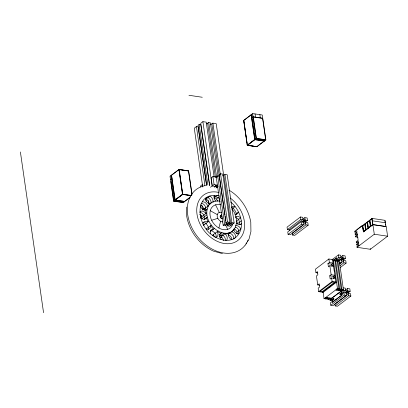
<?xml version="1.0" encoding="UTF-8"?>
<svg xmlns="http://www.w3.org/2000/svg" width="408" height="408" viewBox="0 0 408 408"><rect width="100%" height="100%" fill="white"/><g stroke="black" fill="none" stroke-linecap="round" stroke-linejoin="round"><path stroke-width="0.61" d="M186.594 207.024L186.742 216.413C189.327 231.438 199.558 244.79 213.44 251.109L222.457 253.628M204.49 210.543L205.729 207.83A4.355 3.203 52.8 0 0 201.073 203.24M218.882 228.031L220.58 221.279M236.63 233.58L237.017 232.05L240.847 229.143A4.355 3.203 52.8 0 0 235.569 225.711M203.791 208.524L202.852 210.013L208.605 205.652M204.434 208.294L203.811 209.284A4.355 3.203 52.8 0 0 200.292 204.898M209.539 204.163C201.72 215.087 211.818 231.03 223.951 233.152C237.935 235.207 239.572 216.903 231.877 209.11M232.774 230.719L233.396 229.73M237.635 234.192L238.287 233.152L238.93 230.596A4.355 3.203 52.8 0 0 235.273 227.129M245.111 245.33L249.013 239.119L250.93 231.494L250.777 222.1C248.426 209.075 240.536 196.865 229.021 190.184M305.495 221.921L307.479 220.417L307.127 217.959L304.863 217.622L305.128 219.468L304.23 220.463L303.001 219.152L302.736 217.306L300.472 216.969L287.054 227.144L287.405 229.607L300.824 219.428L302.522 219.683L303.756 220.998L302.853 221.998L301.16 221.743L287.742 231.917L288.094 234.381L290.358 234.712L303.776 224.538L303.511 222.697L304.409 221.697L305.638 223.008L305.903 224.854L292.485 235.028L292.22 233.187L305.638 223.008M307.479 220.417L305.786 220.167L304.883 221.161L306.117 222.477L307.816 222.732L308.168 225.191L294.749 235.365L292.485 235.028M336.784 258.866L338.773 257.356L340.471 257.606L341.7 258.922L340.802 259.921L339.104 259.672L337.615 260.799M343.439 259.85L345.428 258.341L345.071 255.882L342.812 255.546L343.077 257.392L342.179 258.392L340.945 257.076L340.68 255.235L338.416 254.898L331.959 259.794M339.874 265.797L343.852 262.783L343.587 260.936L342.353 259.621L341.455 260.62L341.72 262.466L339.736 263.971M345.428 258.341L343.73 258.091L342.832 259.09L344.061 260.406L345.76 260.656L346.117 263.114L340.15 267.638M341.532 291.812L343.521 290.307L345.219 290.557L346.448 291.873L345.55 292.873L343.852 292.623L341.863 294.127M348.187 292.801L350.176 291.292L349.819 288.833L347.56 288.497L347.825 290.343L346.928 291.343L345.693 290.027L345.428 288.181L343.164 287.844M348.335 293.887L334.917 304.062L335.182 305.908L348.6 295.729L348.335 293.887L347.101 292.572L346.203 293.571L346.469 295.412L333.05 305.592L330.791 305.255L330.434 302.797L332.423 301.288M350.176 291.292L348.478 291.042L347.58 292.041L348.809 293.357L350.508 293.607L350.865 296.065L337.447 306.24L335.182 305.908M333.632 260.998L334.79 259.865L338.961 288.798L337.411 290.302L339.701 288.905L335.529 259.973L334.616 260.534M336.238 260.947L337.008 260.192L341.18 289.124L339.629 290.634L341.919 289.236L337.748 260.304L336.835 260.865M336.977 261.059L337.748 260.304M325.36 297.712L325.543 298.972L327.089 297.463L326.349 297.356L324.064 298.753L323.065 291.832M327.578 298.044L327.762 299.299L329.307 297.794L328.567 297.682L326.283 299.079L327.828 297.575L325.543 298.972M328.318 298.151L328.501 299.411L330.046 297.901L327.762 299.299M339.701 288.905L338.15 290.414L338.89 290.522L341.18 289.124M341.919 289.236L340.369 290.741L341.108 290.853L343.398 289.456L337.482 288.578L324.064 298.753M219.076 195.799C192.632 191.143 196.809 226.261 213.144 235.732M228.164 234.274L229.5 233.228A4.355 3.203 52.8 0 1 233.784 238.792L233.82 238.838C247.126 230.316 241.215 210.273 230.612 201.975M206.54 185.431L198.094 126.812L196.432 126.567L194.274 128.199L202.72 186.818M209.508 185.278L200.792 124.766L199.124 124.522L198.048 125.338L206.678 185.217M214.129 176.99L206.229 122.15L202.898 121.661L200.746 123.293L209.738 185.696M206.213 123.859L208.723 122.522L210.39 122.767L218.107 176.348M210.161 124.297L211.803 123.956L212.884 123.139L216.209 123.634L223.752 175.95M191.954 193.897L188.634 170.855L179.02 169.427L170.014 176.261L173.599 201.175L183.212 202.597L189.7 197.681M252.659 113.587L243.653 120.416L247.243 145.33L256.856 146.758L265.863 139.924L262.273 115.01L252.659 113.587L256.25 138.501L247.243 145.33M251.277 114.77L243.77 120.508L247.314 145.1L254.694 139.5L251.149 114.908M170.473 179.474L171.911 178.383M251.685 117.892L253.123 116.8L262.737 118.228M173.599 201.175L182.611 194.341L191.02 195.59M217.005 177.154L212.93 176.547L211.109 177.929L212.267 185.966L214.088 184.584L217.581 185.105M224.171 209.365L219.387 176.179L217.688 175.924L216.225 177.036L223.171 225.257L225.435 225.593L226.537 224.757L228.291 224.395L228.664 225.073L227.567 225.91L227.297 224.028M222.661 175.496L223.829 175.251L224.93 174.42L227.195 174.751L234.141 222.972L231.877 222.635L230.78 223.472L229.026 223.839L228.648 223.156L229.75 222.319L222.799 174.104L220.539 173.767L219.071 174.879L226.022 223.1L227.715 223.349L228.092 224.033L226.338 224.395L224.64 224.145L223.171 225.257M190.505 196.936L184.6 201.414L175.282 200.032L182.662 194.438L191.357 195.728M264.308 140.928L256.8 146.661L247.483 145.279L254.867 139.684L264.185 141.066M210.441 187.262L212.165 185.951L215.49 186.446L215.312 185.186M214.761 186.339L215.674 185.645L217.337 185.895L216.429 186.584L216.25 185.349M214.414 187.262L215.49 186.446M215.954 187.981L217.989 186.813M213.858 196.044L214.817 195.315A4.355 3.203 52.8 0 0 215.965 201.312M214.083 197.875L217.439 195.33M210.895 203.108L209.936 203.832A4.355 3.203 52.8 0 1 205.652 198.273M214.149 198.395L216.337 199.017L219.213 196.834M213.909 201.521L212.951 202.246A4.962 3.657 52.8 0 0 209.87 196.054L206.04 198.961A4.962 3.657 52.8 0 1 209.233 204.066M205.29 210.426L207.208 208.972M201.047 217.204L206.8 212.843M202.052 218.52L206.846 214.883M204.286 219.652A4.355 3.203 52.8 0 0 204.52 219.183L207.397 217M203.209 225.517L208.962 221.156M220.856 215.511L221.814 214.781M220.182 216.26L221.621 215.169M220.356 217.489L222.273 216.036M232.121 208.84L234.998 206.662A4.355 3.203 52.8 0 0 231.514 207.188M211.395 225.043L206.601 228.679A4.355 3.203 52.8 0 1 206.657 229.286M221.284 218.479L222.243 217.75M210.217 231.668L214.531 228.398M235.523 214.276L238.394 212.094A4.962 3.657 52.8 0 1 234.983 214.302M226.022 223.1L227.486 221.988L229.75 222.319M218.147 230.969L212.395 235.329C218.545 239.557 226.695 242.245 233.825 238.802M231.117 223.88L231.295 225.129L229.826 226.241L227.567 225.91M234.141 222.972L232.677 224.084L230.979 223.834L229.225 224.201L229.597 224.879L231.295 225.129M219.601 234.411L221.998 232.591M219.157 236.783L223.951 233.152M241.358 220.871L237.522 223.778L236.752 220.82L240.587 217.913A4.355 3.203 52.8 0 0 235.467 217.015M225.828 233.162L220.075 237.522L221.952 237.532M226.537 240.292A4.355 3.203 52.8 0 0 224.869 233.886L226.741 233.896L229.362 232.636M240.465 224.456L241.424 223.727A4.355 3.203 52.8 0 1 236.344 223.11M228.067 234.32L232.376 231.05M233.784 238.792L235.702 237.339A4.355 3.203 52.8 0 0 231.418 231.775M302.874 219.127L304.863 217.622M287.405 229.607L289.104 229.857L302.522 219.683M303.639 220.595L305.128 219.468M302.741 221.595L303.736 220.84M302.262 222.125L303.756 220.998M304.791 220.917L305.786 220.167M303.414 222.447L304.409 221.697M288.094 234.381L301.512 224.201L303.776 224.538M357.122 229.684L362.493 225.614M369.673 220.213L370.581 226.481L372.953 224.681L385.968 226.608L385.065 220.34L372.05 218.413L362.559 225.609L363.462 231.877L362.386 225.425L354.72 231.239L354.838 232.045L356.653 232.31M354.838 232.045L356.755 230.591L356.985 232.198L355.067 233.651L355.184 234.452L357.602 234.814M355.184 234.452L357.102 232.999L357.332 234.605L355.414 236.059L355.531 236.864L357.949 237.221M355.531 236.864L357.449 235.411L358.142 240.236L356.225 241.689L356.342 242.49L358.76 242.847M363.314 231.856L372.897 224.584L386.213 226.557L387.6 236.201L370.347 249.288L357.036 247.314L356.918 246.509L358.836 245.055L358.606 243.449L356.689 244.902L356.572 244.096L358.489 242.643L358.26 241.036L356.342 242.49M363.462 231.877L370.107 226.838M338.961 288.798L336.671 290.195L335.932 290.083L337.482 288.578L333.31 259.646L328.874 258.988L315.455 269.163L315.965 272.697L317.817 272.972M315.965 272.697L317.404 271.611L317.868 274.824L316.43 275.915L317.725 284.917L319.576 285.187M327.945 263.614L329.384 262.522L333.081 263.073L331.643 264.16L327.945 263.614L328.409 266.827L329.848 265.736L333.545 266.286M333.055 260.615L336.585 257.938L337.146 260.829M333.203 260.636L336.733 257.958M340.823 257.055L342.812 255.546M335.998 260.998L340.471 257.606M341.583 258.524L343.077 257.392M338.268 261.248L339.226 260.523L337.401 261.64M340.685 259.524L341.68 258.769M340.211 260.054L341.7 258.922M357.036 247.314L374.289 234.228L387.6 236.201M342.735 258.845L343.73 258.091M341.363 260.375L342.353 259.621M339.609 263.95L343.587 260.936M317.725 284.917L319.163 283.825L319.627 287.038L318.189 288.13L318.699 291.664L323.136 292.322L336.554 282.147L332.117 281.489L318.699 291.664M329.705 275.828L331.143 274.737L334.84 275.288L333.402 276.379L329.705 275.828L330.169 279.041L331.607 277.955L335.305 278.501M322.397 292.215L335.815 282.035L332.571 259.534M331.75 298.156L341.481 290.909L342.057 294.928L332.474 302.195L331.898 298.177M343.398 289.456L329.98 299.63L331.525 298.12L330.786 298.013L328.501 299.411M329.797 298.37L330.103 300.482L332.092 298.972M345.571 290.006L347.56 288.497M333.785 299.227L331.796 300.732L330.103 300.482M340.746 293.949L345.219 290.557M346.831 291.098L347.825 290.343M332.326 302.17L342.057 294.928M344.959 293.005L346.448 291.873M347.483 291.796L348.478 291.042M346.111 293.327L347.101 292.572M330.791 305.255L344.209 295.081L346.469 295.412M332.964 260.982L334.79 259.865M335.636 261.033L337.008 260.192M205.617 198.263L207.958 197.508A4.962 3.657 52.8 0 1 211.13 203.169M209.375 204.235L210.482 203.878M211.64 220.294L217.801 218.316M213.95 196.773L215.521 196.784L218.255 197.564A4.355 3.203 52.8 0 1 219.764 200.471M188.955 95.283L202.266 97.257M256.25 138.501L265.863 139.924M265.001 140.581L255.388 139.154L251.797 114.24M264.425 141.015L254.811 139.587L251.221 114.679M249.232 145.467L253.577 146.115M254.821 146.299L256.683 146.574M188.389 170.906L179.071 169.524L171.569 175.256L175.114 199.849L182.493 194.254L178.949 169.662M216.429 186.584L218.224 186.849M372.397 220.825L385.412 222.753M191.434 195.493L182.738 194.203L179.194 169.611L188.511 170.993L191.964 194.953M184.651 201.511L175.037 200.083L171.447 175.17M184.079 201.945L174.466 200.522L170.876 175.608M173.726 201.037L177.454 201.588M178.694 201.771L183.044 202.419M305.903 224.854L308.168 225.191M356.689 244.902L359.111 245.259M339.461 262.13L341.72 262.466M343.852 262.783L346.117 263.114M334.193 270.785L334.932 270.897M329.108 287.125L329.848 287.237M348.6 295.729L350.865 296.065M220.294 201.282C215.582 199.956 210.125 202.174 207.647 206.377A4.355 3.203 52.8 0 0 202.455 201.827M219.121 234.773L221.075 235.329L222.952 235.339A4.355 3.203 52.8 0 1 225.308 240.343M210.258 210.686L217.27 214.623M289.104 229.857L289.925 230.734M215.541 204.806L219.295 212.369M225.583 225.027L227.73 229.347M204.52 219.183L203.924 215.021A4.355 3.203 52.8 0 0 199.808 212.476M384.917 220.81L385.188 222.681M385.366 223.936L385.55 225.185M372.05 218.413L372.953 224.681M372.897 224.584L374.289 234.228M367.302 222.008L368.205 228.276M370.229 248.482L370.347 249.288M364.93 223.808L365.833 230.076M338.416 254.898L338.773 257.356M339.104 259.672L343.521 290.307M343.852 292.623L344.209 295.081M336.585 257.938L336.998 260.804M341.333 290.884L341.909 294.902M340.93 289.593L341.108 290.853M338.711 289.267L338.89 290.522M336.493 288.935L336.671 290.195M331.643 264.16L331.954 266.307M333.402 276.379L333.713 278.521M328.874 258.988L329.384 262.522M329.848 265.736L331.143 274.737M331.607 277.955L332.117 281.489M331.979 298.748L332.474 302.195M300.472 216.969L300.824 219.428M301.16 221.743L301.512 224.201M259.87 114.653L260.335 117.871M255.066 113.944L255.525 117.157M243.913 121.232L245.366 131.32M245.55 132.58L246.187 136.996M246.366 138.256L247.003 142.673M247.182 143.932L247.365 145.192M224.93 174.42L231.877 222.635M223.829 175.251L230.78 223.472M229.418 223.63L229.597 224.879M228.842 222.584L229.026 223.839M220.539 173.767L227.486 221.988M212.884 123.139L220.244 174.196M224.349 210.62L224.981 215.001M225.165 216.255L225.797 220.641M225.976 221.891L226.338 224.395M211.803 123.956L219.346 176.271M217.688 175.924L224.64 224.145M208.723 122.522L216.628 177.358M207.647 123.338L215.455 177.546M216.73 186.374L216.908 187.634M212.93 176.547L214.088 184.584M202.898 121.661L212.165 185.951M199.124 124.522L207.845 185.033M208.202 200.456L208.656 203.587M196.432 126.567L204.969 185.813M205.76 198.864L206.122 201.368M202.837 186.946L202.485 184.472L200.66 185.854L200.838 187.088M201.899 205.265L202.531 209.651M179.02 169.427L182.611 194.341M170.916 181.545L173.635 200.404M20.4 151.985L43.559 312.717M239.496 224.609L239.44 222.324L238.67 219.366A4.355 3.203 52.8 0 0 235.411 217.729M201.001 215.159L201.083 218.734M244.943 245.463A37.327 27.484 52.8 0 1 194.947 233.162A37.327 27.484 52.8 0 1 205.403 185.564M248.089 240.123A37.327 27.484 52.8 0 1 247.289 241.832M246.687 242.928A37.327 27.484 52.8 0 1 246.024 243.979M230.26 197.997A28.443 20.941 52.8 0 1 237.874 240.46A28.443 20.941 52.8 0 1 199.033 221.722A28.443 20.941 52.8 0 1 218.662 192.403M200.506 206.468A4.355 3.203 52.8 0 0 206.249 209.697L205.79 211.528L205.841 213.568A4.355 3.203 52.8 0 0 199.93 211.88M236.084 214.486A4.962 3.657 52.8 0 0 236.482 213.547L235.049 210.676L233.08 208.116A4.355 3.203 52.8 0 0 231.387 207.774M221.034 236.793A4.355 3.203 52.8 0 1 223.421 240.623M228.154 234.804A4.355 3.203 52.8 0 1 231.897 239.659M233.927 228.761A4.355 3.203 52.8 0 1 237.017 232.05M221.187 239.501A4.355 3.203 52.8 0 1 221.039 233.32L217.189 231.693A4.355 3.203 52.8 0 1 215.796 237.226M202.96 223.513A4.962 3.657 52.8 0 1 208.004 221.886L206.438 217.729A4.355 3.203 52.8 0 1 200.767 217.699M202.924 222.87A4.962 3.657 52.8 0 1 206.086 223.339L208.519 227.225A4.355 3.203 52.8 0 1 208.213 229.449M215.852 237.242A4.355 3.203 52.8 0 0 215.271 233.147L211.655 230.576A4.355 3.203 52.8 0 0 210.564 230.576M210.742 233.631A4.355 3.203 52.8 0 1 213.573 229.123L210.436 225.772A4.355 3.203 52.8 0 1 206.356 228.949M238.899 233.779A4.355 3.203 52.8 0 1 233.708 229.23M231.484 239.557A4.962 3.657 52.8 0 1 228.404 233.361M203.087 224.334A4.962 3.657 52.8 0 1 204.168 224.793M213.353 234.6A4.355 3.203 52.8 0 1 214.205 237.033M216.337 199.017A4.355 3.203 52.8 0 1 217.699 201.307M199.583 214.276A4.355 3.203 52.8 0 1 202.006 216.475M222.906 221.942A5.335 3.927 52.8 0 1 217.199 216.419A5.335 3.927 52.8 0 1 221.524 212.384M233.004 223.482A13.892 10.226 52.8 0 1 220.08 228.638A13.892 10.226 52.8 0 1 209.941 213.098A13.892 10.226 52.8 0 1 220.748 204.699M222.416 218.647A1.78 1.311 52.8 0 1 220.269 217.28A1.78 1.311 52.8 0 1 221.213 215.455M335.59 260.539A0.536 0.291 -81.6 0 1 335.733 260.952M340.476 294.418A0.536 0.291 -81.6 0 1 340.037 294.091A0.536 0.291 -81.6 0 1 340.486 293.51M334.953 277.659A0.536 0.291 -81.6 0 1 335.167 276.955M364.788 224.278L362.799 225.782L363.61 231.407L365.599 229.903L364.788 224.278M367.159 222.477L365.17 223.987L365.981 229.612L367.97 228.103L367.159 222.477M369.531 220.677L367.542 222.187L368.353 227.812L370.342 226.302L369.531 220.677M371.902 218.877L369.913 220.386L370.724 226.012L372.713 224.502L371.902 218.877M332.377 281.964L319.918 291.409L322.136 291.74L334.596 282.29L332.377 281.964M262.614 118.366L253.297 116.984L256.377 138.363L265.695 139.74L262.614 118.366M336.6 260.615A0.536 0.291 -81.6 0 0 336.478 259.784A0.536 0.291 -81.6 0 0 336.105 260.528A0.536 0.291 -81.6 0 0 336.6 260.615M332.719 300.11A0.536 0.291 -81.6 0 0 332.602 299.273A0.536 0.291 -81.6 0 0 332.229 300.018A0.536 0.291 -81.6 0 0 332.719 300.11M333.678 299.38A0.536 0.291 -81.6 0 0 333.56 298.544A0.536 0.291 -81.6 0 0 333.188 299.288A0.536 0.291 -81.6 0 0 333.678 299.38M336.748 260.641A0.536 0.291 -81.6 0 0 336.625 259.804A0.536 0.291 -81.6 0 0 336.253 260.549A0.536 0.291 -81.6 0 0 336.748 260.641M340.389 294.296A0.536 0.291 -81.6 0 0 340.267 293.459A0.536 0.291 -81.6 0 0 339.895 294.204A0.536 0.291 -81.6 0 0 340.389 294.296M341.496 293.587A0.536 0.291 -81.6 0 0 341.374 292.755A0.536 0.291 -81.6 0 0 341.001 293.5A0.536 0.291 -81.6 0 0 341.496 293.587M341.348 293.566A0.536 0.291 -81.6 0 0 341.226 292.73A0.536 0.291 -81.6 0 0 340.853 293.474A0.536 0.291 -81.6 0 0 341.348 293.566M333.826 299.406A0.536 0.291 -81.6 0 0 333.708 298.569A0.536 0.291 -81.6 0 0 333.336 299.314A0.536 0.291 -81.6 0 0 333.826 299.406M332.867 300.13A0.536 0.291 -81.6 0 0 332.75 299.293A0.536 0.291 -81.6 0 0 332.377 300.038A0.536 0.291 -81.6 0 0 332.867 300.13M334.703 277.639A0.536 0.291 -81.6 0 0 334.58 276.803A0.536 0.291 -81.6 0 0 334.213 277.547A0.536 0.291 -81.6 0 0 334.703 277.639M332.943 265.424A0.536 0.291 -81.6 0 0 332.821 264.588A0.536 0.291 -81.6 0 0 332.449 265.333A0.536 0.291 -81.6 0 0 332.943 265.424"/></g></svg>
